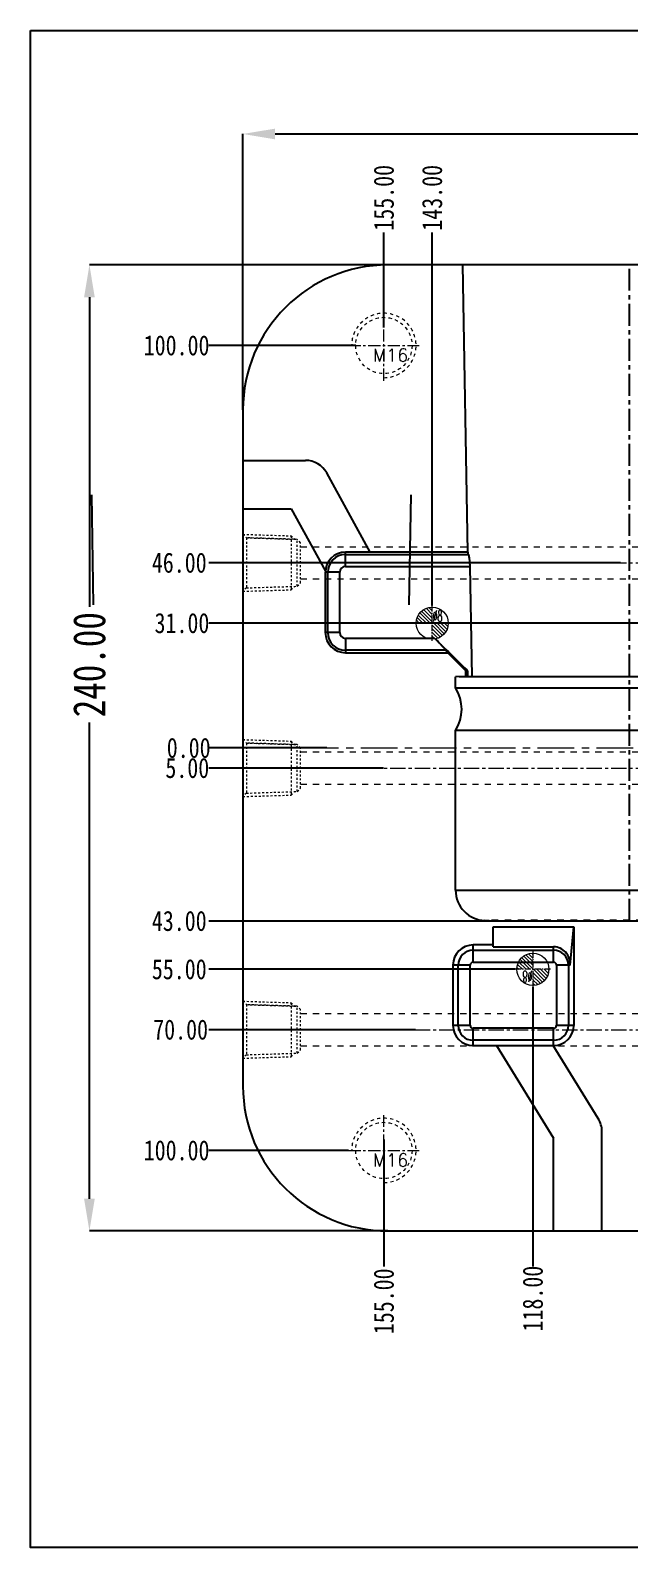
# Model space of a CAD drawing. Header units: millimetres. Extents: x 1188 to 10032, y -1727 to 798.
# Drawn here: x 3148.6 to 3297.4, y -924.8 to -547.8 of the extents above; entities that cross this region are included whole.
import ezdxf
from ezdxf.enums import TextEntityAlignment as Align

# ---------------------------------------------------------------- set-up
doc = ezdxf.new("R2010")
doc.units = ezdxf.units.MM
doc.header["$LTSCALE"] = 16.335
doc.header["$PDMODE"] = 3
doc.header["$PDSIZE"] = 0.3125
doc.linetypes.add('CENTER', pattern=[0.6, 0.375, -0.075, 0.075, -0.075])
doc.linetypes.add('HIDDEN', pattern=[0.2, 0.1, -0.1])
doc.layers.get('0').update_dxf_attribs({"linetype": 'CONTINUOUS'})
doc.layers.get('Defpoints').update_dxf_attribs({"linetype": 'CONTINUOUS'})
for name, color, linetype, lineweight in [('center', 1, 'CENTER', 9), ('cool', 153, 'HIDDEN', 9), ('epin', 13, 'CONTINUOUS', 9), ('screw', 33, 'CONTINUOUS', 13)]:
    doc.layers.add(name, color=color, linetype=linetype, lineweight=lineweight)
doc.layers.add('DEFAULT_2', color=8, linetype='HIDDEN')
doc.layers.add('dim', color=3, linetype='CONTINUOUS')
doc.styles.get("Standard").update_dxf_attribs({"font": 'txt', "width": 0.8})
doc.styles.add('TXT', font='txt.shx', dxfattribs={"bigfont": 'gbcbig.shx'})
doc.styles.add('TXT05', font='txt.shx', dxfattribs={"width": 0.5, "bigfont": 'gbcbig.shx'})
doc.dimstyles.new('11', dxfattribs={"dimtxt": 8, "dimasz": 8, "dimexe": 0, "dimexo": 0, "dimgap": 0, "dimtad": 0, "dimzin": 0, "dimdsep": 46, "dimtxsty": 'Standard', "dimcen": 0, "dimclrd": 4, "dimclre": 4, "dimclrt": 6, "dimazin": 0, "dimtfac": 1, "dimtofl": 0, "dimtmove": 0, "dimatfit": 3, "dimfxl": 0, "dimtolj": 1, "dimtzin": 0, "dimarcsym": 0})

# ---------------------------------------------------------------- blocks, each defined once
blk = doc.blocks.new('*D147')
at = {"color": 4, "lineweight": -2}
for p, q in [((3201.4, -642.14), (3201.4, -573.59)), ((3209.4, -573.59), (3369, -573.59)), ((3573.4, -573.59), (3397.8, -573.59)), ((3581.4, -642.14), (3581.4, -573.59))]:
    blk.add_line(p, q, dxfattribs=at)
at = {"color": 4}
for points in [[(3209.4, -572.26), (3209.4, -574.93), (3201.4, -573.59)], [(3573.4, -572.26), (3573.4, -574.93), (3581.4, -573.59)]]:
    blk.add_solid(points, dxfattribs=at)
at = {"layer": 'Defpoints', "color": 0}
for p in [(3201.4, -573.59), (3201.4, -642.14), (3581.4, -642.14)]:
    blk.add_point(p, dxfattribs=at)
at = {"color": 6, "insert": (3383.4, -573.59), "char_height": 8, "attachment_point": 5}
blk.add_mtext('\\A1;380.00', dxfattribs=at)
blk = doc.blocks.new('*D148')
at = {"color": 4, "lineweight": -2}
for p, q in [((3237.4, -606.14), (3163.28, -606.14)), ((3163.28, -614.14), (3163.28, -691.05)), ((3163.28, -838.14), (3163.28, -719.85)), ((3237.4, -846.14), (3163.28, -846.14))]:
    blk.add_line(p, q, dxfattribs=at)
at = {"color": 4}
for points in [[(3161.95, -614.14), (3164.61, -614.14), (3163.28, -606.14)], [(3161.95, -838.14), (3164.61, -838.14), (3163.28, -846.14)]]:
    blk.add_solid(points, dxfattribs=at)
at = {"layer": 'Defpoints', "color": 0}
for p in [(3237.4, -606.14), (3163.28, -846.14), (3237.4, -846.14)]:
    blk.add_point(p, dxfattribs=at)
at = {"color": 6, "insert": (3163.28, -705.45), "char_height": 8, "attachment_point": 5, "rotation": 90}
blk.add_mtext('\\A1;240.00', dxfattribs=at)
blk = doc.blocks.new('screw_m16_g')
at = {"layer": 'screw', "color": 1, "linetype": 'CENTER', "ltscale": 0.497582}
for p, q in [((0, -8.8), (0, 8.8)), ((-8.8, 0), (8.8, 0))]:
    blk.add_line(p, q, dxfattribs=at)
at = {"layer": 'screw', "color": 33, "linetype": 'HIDDEN', "ltscale": 0.497582}
blk.add_circle((0, 0), 7, dxfattribs=at)
at = {"layer": 'screw', "color": 92, "linetype": 'HIDDEN', "ltscale": 0.497582}
blk.add_arc((0, 0), 8, 270, 180, dxfattribs=at)
at = {"layer": 'screw', "color": 6, "style": 'TXT'}
blk.add_text('M16', height=3.2, dxfattribs=at).set_placement((-2.72, -4))
blk = doc.blocks.new('cool_jt_f12')
at = {"layer": 'cool', "ltscale": 0.3}
for p, q in [((0, 7.0785), (0.856, 6.2225)), ((0, 7.0785), (12, 6.7035)), ((0.856, 6.2225), (0.856, -6.2225)), ((13.5, 5.827375), (0.856, 6.2225)), ((0.856, 6.2225), (13.5, 5.827375)), ((12, 6.7035), (12.856, 5.8475)), ((12, 6.7035), (12, -6.7035)), ((14.327375, 5), (13.5, 5.827375)), ((13.5, -5.827375), (13.5, 5.827375)), ((14.327375, -5), (14.327375, 5)), ((0.856, -6.2225), (0, -7.0785)), ((0, -7.0785), (12, -6.7035)), ((0.856, -6.2225), (13.5, -5.827375)), ((12, -6.7035), (12.856, -5.8475)), ((13.5, -5.827375), (14.327375, -5))]:
    blk.add_line(p, q, dxfattribs=at)
blk = doc.blocks.new('2')
at = {"layer": 'cool', "ltscale": 0.932966}
for p, q in [((1569.04, -797.14), (1920.38, -797.14)), ((1569.04, -805.14), (1920.38, -805.14))]:
    blk.add_line(p, q, dxfattribs=at)
at = {"layer": 'cool', "color": 1, "linetype": 'CENTER', "ltscale": 0.621977}
blk.add_line((1554.71, -801.14), (1934.71, -801.14), dxfattribs=at)
at = {"layer": 'cool', "ltscale": 0.932966}
blk.add_blockref('cool_jt_f12', (1554.71, -801.14), dxfattribs=at)
at = {"layer": 'cool', "ltscale": 0.932966, "rotation": 180}
blk.add_blockref('cool_jt_f12', (1934.71, -801.14), dxfattribs=at)
blk = doc.blocks.new('epin_ejp_8')
at = {"layer": 'epin'}
h = blk.add_hatch(dxfattribs=at)
h.set_pattern_fill('_ANSI31', color=123, scale=0.2, angle=90, style=0)
h.set_pattern_definition([(135, (-1734.7099, 741.14124), (-0.4490128, -0.4490128), [])])
h.paths.add_polyline_path([(0, 4, 0.414214), (-4, 0), (0, 0)])
h.paths.add_polyline_path([(4, 0), (0, 0), (0, -4, 0.414214)])
at = {"layer": 'epin', "color": 1, "linetype": 'CENTER', "ltscale": 0.248791}
for p, q in [((0, -4.4), (0, 4.4)), ((-4.4, 0), (4.4, 0))]:
    blk.add_line(p, q, dxfattribs=at)
at = {"layer": 'epin'}
blk.add_circle((0, 0), 4, dxfattribs=at)
at = {"layer": 'epin', "color": 6, "style": 'TXT05', "width": 0.5}
blk.add_text('%%c8', height=2.8, dxfattribs=at).set_placement((1.33, 1.8), align=Align.MIDDLE)
blk = doc.blocks.new('*D200')
at = {"layer": 'Defpoints', "color": 0}
for p in [(3248.4, -598.11), (3248.4, -690.74), (3391.4, -726.14)]:
    blk.add_point(p, dxfattribs=at)
at = {"layer": 'dim', "color": 4, "lineweight": -2}
blk.add_line((3248.4, -690.74), (3248.4, -598.11), dxfattribs=at)
at = {"layer": 'dim', "color": 6, "insert": (3248.4, -589.45), "char_height": 5, "attachment_point": 5, "rotation": 90}
blk.add_mtext('\\A1;143.00', dxfattribs=at)
blk = doc.blocks.new('*D201')
at = {"layer": 'Defpoints', "color": 0}
for p in [(3236.4, -598.11), (3236.4, -621.68), (3391.4, -726.14)]:
    blk.add_point(p, dxfattribs=at)
at = {"layer": 'dim', "color": 4, "lineweight": -2}
blk.add_line((3236.4, -621.68), (3236.4, -598.11), dxfattribs=at)
at = {"layer": 'dim', "color": 6, "insert": (3236.4, -589.45), "char_height": 5, "attachment_point": 5, "rotation": 90}
blk.add_mtext('\\A1;155.00', dxfattribs=at)
blk = doc.blocks.new('*D202')
at = {"layer": 'Defpoints', "color": 0}
for p in [(3192.93, -726.14), (3222.25, -726.14), (3391.4, -726.14)]:
    blk.add_point(p, dxfattribs=at)
at = {"layer": 'dim', "color": 4, "lineweight": -2}
blk.add_line((3222.25, -726.14), (3192.93, -726.14), dxfattribs=at)
at = {"layer": 'dim', "color": 6, "insert": (3187.93, -726.14), "char_height": 5, "attachment_point": 5}
blk.add_mtext('\\A1;0.00', dxfattribs=at)
blk = doc.blocks.new('*D203')
at = {"layer": 'Defpoints', "color": 0}
for p in [(3192.93, -695.14), (3342, -695.14), (3391.4, -726.14)]:
    blk.add_point(p, dxfattribs=at)
at = {"layer": 'dim', "color": 4, "lineweight": -2}
blk.add_line((3342, -695.14), (3192.93, -695.14), dxfattribs=at)
at = {"layer": 'dim', "color": 6, "insert": (3186.26, -695.14), "char_height": 5, "attachment_point": 5}
blk.add_mtext('\\A1;31.00', dxfattribs=at)
blk = doc.blocks.new('*D204')
at = {"layer": 'Defpoints', "color": 0}
for p in [(3192.93, -680.14), (3295.15, -680.14), (3391.4, -726.14)]:
    blk.add_point(p, dxfattribs=at)
at = {"layer": 'dim', "color": 4, "lineweight": -2}
blk.add_line((3295.15, -680.14), (3192.93, -680.14), dxfattribs=at)
at = {"layer": 'dim', "color": 6, "insert": (3185.59, -680.14), "char_height": 5, "attachment_point": 5}
blk.add_mtext('\\A1;46.00', dxfattribs=at)
blk = doc.blocks.new('*D205')
at = {"layer": 'Defpoints', "color": 0}
for p in [(3192.93, -626.14), (3229.4, -626.14), (3391.4, -726.14)]:
    blk.add_point(p, dxfattribs=at)
at = {"layer": 'dim', "color": 4, "lineweight": -2}
blk.add_line((3229.4, -626.14), (3192.93, -626.14), dxfattribs=at)
at = {"layer": 'dim', "color": 6, "insert": (3184.93, -626.14), "char_height": 5, "attachment_point": 5}
blk.add_mtext('\\A1;100.00', dxfattribs=at)
blk = doc.blocks.new('*D206')
at = {"layer": 'Defpoints', "color": 0}
for p in [(3391.4, -726.14), (3192.93, -731.14), (3236.29, -731.14)]:
    blk.add_point(p, dxfattribs=at)
at = {"layer": 'dim', "color": 4, "lineweight": -2}
blk.add_line((3236.29, -731.14), (3192.93, -731.14), dxfattribs=at)
at = {"layer": 'dim', "color": 6, "insert": (3187.59, -731.14), "char_height": 5, "attachment_point": 5}
blk.add_mtext('\\A1;5.00', dxfattribs=at)
blk = doc.blocks.new('*D207')
at = {"layer": 'Defpoints', "color": 0}
for p in [(3391.4, -726.14), (3192.93, -769.14), (3359, -769.14)]:
    blk.add_point(p, dxfattribs=at)
at = {"layer": 'dim', "color": 4, "lineweight": -2}
blk.add_line((3359, -769.14), (3192.93, -769.14), dxfattribs=at)
at = {"layer": 'dim', "color": 6, "insert": (3185.59, -769.14), "char_height": 5, "attachment_point": 5}
blk.add_mtext('\\A1;43.00', dxfattribs=at)
blk = doc.blocks.new('*D208')
at = {"layer": 'Defpoints', "color": 0}
for p in [(3391.4, -726.14), (3192.93, -781.14), (3269, -781.14)]:
    blk.add_point(p, dxfattribs=at)
at = {"layer": 'dim', "color": 4, "lineweight": -2}
blk.add_line((3269, -781.14), (3192.93, -781.14), dxfattribs=at)
at = {"layer": 'dim', "color": 6, "insert": (3185.59, -781.14), "char_height": 5, "attachment_point": 5}
blk.add_mtext('\\A1;55.00', dxfattribs=at)
blk = doc.blocks.new('*D209')
at = {"layer": 'Defpoints', "color": 0}
for p in [(3391.4, -726.14), (3192.93, -796.14), (3244.22, -796.14)]:
    blk.add_point(p, dxfattribs=at)
at = {"layer": 'dim', "color": 4, "lineweight": -2}
blk.add_line((3244.22, -796.14), (3192.93, -796.14), dxfattribs=at)
at = {"layer": 'dim', "color": 6, "insert": (3185.93, -796.14), "char_height": 5, "attachment_point": 5}
blk.add_mtext('\\A1;70.00', dxfattribs=at)
blk = doc.blocks.new('*D210')
at = {"layer": 'Defpoints', "color": 0}
for p in [(3391.4, -726.14), (3192.93, -826.14), (3227.6, -826.14)]:
    blk.add_point(p, dxfattribs=at)
at = {"layer": 'dim', "color": 4, "lineweight": -2}
blk.add_line((3227.6, -826.14), (3192.93, -826.14), dxfattribs=at)
at = {"layer": 'dim', "color": 6, "insert": (3184.93, -826.14), "char_height": 5, "attachment_point": 5}
blk.add_mtext('\\A1;100.00', dxfattribs=at)
blk = doc.blocks.new('*D211')
at = {"layer": 'Defpoints', "color": 0}
for p in [(3391.4, -726.14), (3236.4, -823.41), (3236.4, -854.95)]:
    blk.add_point(p, dxfattribs=at)
at = {"layer": 'dim', "color": 4, "lineweight": -2}
blk.add_line((3236.4, -823.41), (3236.4, -854.95), dxfattribs=at)
at = {"layer": 'dim', "color": 6, "insert": (3236.4, -863.62), "char_height": 5, "attachment_point": 5, "rotation": 90}
blk.add_mtext('\\A1;155.00', dxfattribs=at)
blk = doc.blocks.new('*D212')
at = {"layer": 'Defpoints', "color": 0}
for p in [(3391.4, -726.14), (3273.4, -785.54), (3273.4, -854.95)]:
    blk.add_point(p, dxfattribs=at)
at = {"layer": 'dim', "color": 4, "lineweight": -2}
blk.add_line((3273.4, -785.54), (3273.4, -854.95), dxfattribs=at)
at = {"layer": 'dim', "color": 6, "insert": (3273.4, -862.95), "char_height": 5, "attachment_point": 5, "rotation": 90}
blk.add_mtext('\\A1;118.00', dxfattribs=at)

msp = doc.modelspace()

# ---------------------------------------------------------------- linework, layer by layer
at = {"color": 7, "linetype": 'Continuous'}
for p, q in [((3545.399, -606.141), (3237.399, -606.141)), ((3257.215, -677.48), (3255.97, -606.141)), ((3201.399, -642.141), (3201.399, -810.141)), ((3201.399, -654.698), (3216.947, -654.698)), ((3232.973, -677.499), (3222.211, -657.819)), ((3163.759, -663.268), (3164.241, -690.567)), ((3242.678, -690.567), (3243.16, -663.268)), ((3201.399, -666.698), (3213.39, -666.698)), ((3213.39, -666.698), (3221.883, -682.229)), ((3257.215, -677.48), (3226.857, -677.499)), ((3226.857, -681.055), (3226.857, -677.499)), ((3226.857, -678.1), (3257.381, -678.1)), ((3226.857, -681.055), (3257.729, -681.055)), ((3257.729, -681.055), (3258.211, -708.354)), ((3221.857, -682.48), (3221.857, -697.48)), ((3225.433, -682.48), (3221.883, -682.48)), ((3222.478, -697.48), (3222.478, -682.48)), ((3225.433, -697.48), (3225.433, -682.48)), ((3225.433, -697.48), (3221.857, -697.48)), ((3226.857, -698.904), (3226.857, -702.48)), ((3249.05, -698.904), (3226.857, -698.904)), ((3249.05, -698.904), (3251.812, -701.645)), ((3251.769, -701.859), (3226.857, -701.859)), ((3226.857, -702.48), (3252.254, -702.48)), ((3251.812, -701.645), (3252.453, -702.279)), ((3256.754, -706.98), (3252.254, -702.48)), ((3256.754, -708.389), (3254.214, -708.478)), ((3254.214, -711.224), (3254.214, -708.478)), ((3256.754, -708.389), (3256.754, -706.98)), ((3256.754, -706.98), (3257.199, -706.98)), ((3257.199, -708.389), (3256.754, -708.389)), ((3338.104, -708.478), (3256.754, -708.478)), ((3256.974, -706.757), (3257.199, -706.98)), ((3257.199, -706.98), (3257.199, -708.389)), ((3257.199, -708.389), (3258.211, -708.354)), ((3258.211, -708.354), (3336.648, -708.354)), ((3254.214, -711.224), (3340.644, -711.224)), ((3254.214, -761.496), (3254.214, -721.812)), ((3340.644, -721.812), (3254.214, -721.812)), ((3254.214, -761.496), (3334.669, -761.496)), ((3262.543, -769.065), (3261.489, -769.029)), ((3263.245, -769.078), (3331.614, -769.078)), ((3263.551, -775.568), (3263.551, -770.579)), ((3263.551, -770.579), (3283.551, -770.579)), ((3282.621, -780.079), (3283.551, -770.579)), ((3283.551, -770.579), (3283.551, -795.079)), ((3258.551, -779.36), (3258.551, -775.079)), ((3263.551, -775.079), (3258.551, -775.079)), ((3258.551, -776.406), (3278.551, -776.406)), ((3263.551, -775.568), (3278.551, -775.568)), ((3278.551, -779.36), (3278.551, -775.568)), ((3253.551, -780.079), (3253.551, -795.079)), ((3257.832, -780.079), (3253.551, -780.079)), ((3254.877, -795.079), (3254.877, -780.079)), ((3257.832, -795.079), (3257.832, -780.079)), ((3258.551, -779.36), (3278.551, -779.36)), ((3279.271, -780.079), (3279.271, -795.079)), ((3282.621, -780.079), (3279.271, -780.079)), ((3282.225, -780.079), (3282.225, -795.079)), ((3257.832, -795.079), (3253.551, -795.079)), ((3283.551, -795.079), (3279.271, -795.079)), ((3258.551, -800.079), (3258.551, -795.799)), ((3278.551, -795.799), (3258.551, -795.799)), ((3278.551, -798.753), (3258.551, -798.753)), ((3278.551, -800.079), (3278.551, -795.799)), ((3258.551, -800.079), (3278.551, -800.079)), ((3264.344, -800.079), (3278.543, -823.09)), ((3289.649, -818.237), (3278.445, -800.079)), ((3290.543, -846.141), (3290.543, -821.387)), ((3278.543, -846.141), (3278.543, -823.09)), ((3237.399, -846.141), (3337.988, -846.141))]:
    msp.add_line(p, q, dxfattribs=at)
at = {"color": 1, "linetype": 'CENTER', "ltscale": 0.887417}
msp.add_line((3297.429, -769.078), (3297.429, -606.141), dxfattribs=at)
msp.add_lwpolyline([(3148.615, -547.843), (3782.097, -547.843), (3782.097, -924.831), (3148.615, -924.831)], close=True)
at = {"color": 7, "linetype": 'Continuous'}
for centre, radius, start, end in [((3237.399, -642.141), 36, 90, 180), ((3216.947, -660.698), 6, 28.67315, 90), ((3226.857, -682.48), 4.981, 90, 180), ((3226.857, -682.48), 4.379, 90, 180), ((3226.857, -682.48), 1.425, 90, 180), ((3226.857, -697.48), 5, 180, 270), ((3226.857, -697.48), 4.379, 180, 270), ((3226.857, -697.48), 1.425, 180, 270), ((3245.672, -716.518), 10.05, 328.21167, 31.78833), ((3261.752, -761.496), 7.537, 180, 268), ((3263.245, -748.978), 20.1, 268, 270), ((3258.551, -780.079), 5, 90, 180), ((3258.551, -780.079), 3.674, 90, 180), ((3278.551, -780.079), 3.674, 0, 90), ((3258.551, -780.079), 0.719, 90, 180), ((3278.551, -780.079), 0.719, 0, 90), ((3258.551, -795.079), 5, 180, 270), ((3258.551, -795.079), 3.674, 180, 270), ((3258.551, -795.079), 0.719, 180, 270), ((3278.551, -795.079), 5, 270, 0), ((3278.551, -795.079), 3.674, 270, 0), ((3278.551, -795.079), 0.719, 270, 0), ((3237.399, -810.141), 36, 180, 270), ((3284.543, -821.387), 6, 0, 31.67679)]:
    msp.add_arc(centre, radius, start, end, dxfattribs=at)
for centre, major_axis, ratio, start_param, end_param in [((3297.429, -677.458), (40.214, 0), 0.1763278, -3.1385148, -3.0508358), ((3297.429, -701.03), (45.894, 0), 0.1791337, -3.0406109, -2.9643389), ((3278.551, -779.677), (0, 4.109), 0.9951904, -1.6689131, 0)]:
    msp.add_ellipse(centre, major_axis=major_axis, ratio=ratio, start_param=start_param, end_param=end_param, dxfattribs=at)
for points, knots in [([(3257.381, -678.1), (3257.388, -678.114), (3257.423, -678.198), (3257.445, -678.285), (3257.463, -678.358)], [0, 0, 0, 0, 0.1756165, 1, 1, 1, 1]), ([(3257.463, -678.358), (3257.549, -678.72), (3257.665, -679.62), (3257.719, -680.523), (3257.729, -681.055)], [0, 0, 0, 0, 0.4118276, 1, 1, 1, 1]), ([(3249.05, -698.904), (3249.543, -699.394), (3250.244, -700.109), (3251.084, -701.022), (3251.442, -701.433), (3251.592, -701.618)], [0, 0, 0, 0, 0.5603215, 0.8082674, 1, 1, 1, 1]), ([(3251.592, -701.618), (3251.612, -701.643), (3251.674, -701.722), (3251.736, -701.801), (3251.769, -701.859)], [0, 0, 0, 0, 0.330376, 1, 1, 1, 1])]:
    msp.add_open_spline(points, degree=3, knots=knots, dxfattribs=at)
msp.add_open_spline([(3252.453, -702.279), (3253.959, -703.773), (3255.466, -705.265), (3256.974, -706.757)], degree=3, dxfattribs=at)
at = {"layer": 'center', "color": 1, "linetype": 'CENTER', "ltscale": 1.492746}
msp.add_line((3201.399, -726.141), (3581.399, -726.141), dxfattribs=at)
at = {"layer": 'DEFAULT_2', "color": 8, "linetype": 'HIDDEN'}
for p, q in [((3256.754, -708.478), (3254.214, -708.478)), ((3333.37, -769.029), (3261.489, -769.029)), ((3262.543, -769.065), (3263.245, -769.065))]:
    msp.add_line(p, q, dxfattribs=at)

# ---------------------------------------------------------------- block references
for p in [(1646.689, 121), (1646.689, 70), (1646.689, 5)]:
    msp.add_blockref('2', p)
at = {"layer": 'epin'}
msp.add_blockref('epin_ejp_8', (3248.399, -695.141), dxfattribs=at)
at = {"layer": 'epin', "rotation": 180}
msp.add_blockref('epin_ejp_8', (3273.399, -781.141), dxfattribs=at)
at = {"layer": 'screw'}
for p in [(3236.399, -626.141), (3236.399, -826.141)]:
    msp.add_blockref('screw_m16_g', p, dxfattribs=at)

# ---------------------------------------------------------------- dimensions: what is measured, and where the dimension line sits
dim = msp.add_linear_dim(base=(3201.399, -573.593), p1=(3581.399, -642.141), p2=(3201.399, -642.141), dimstyle='11')
dim.commit()
dim.dimension.update_dxf_attribs({"geometry": '*D147', "text_midpoint": (3383.397, -573.593), "dimtype": 160})
dim = msp.add_linear_dim(base=(3163.281, -846.141), p1=(3237.399, -606.141), p2=(3237.399, -846.141), angle=90, dimstyle='11')
dim.commit()
dim.dimension.update_dxf_attribs({"geometry": '*D148', "text_midpoint": (3163.281, -705.445), "dimtype": 160})
at = {"layer": 'dim'}
for feature_location, offset, dtype, origin, picture, middle in [((3236.399, -621.682), (0, 23.569), 1, (3391.399, -726.141), '*D201', (3236.399, -589.446)), ((3248.399, -690.741), (0, 92.628), 1, (3391.399, -726.141), '*D200', (3248.399, -589.446)), ((3229.399, -626.141), (-36.472, 0), 0, (3391.399, -726.141), '*D205', (3184.927, -626.141)), ((3295.147, -680.141), (-102.219, 0), 0, (3391.399, -726.141), '*D204', (3185.594, -680.141)), ((3341.999, -695.141), (-149.072, 0), 0, (3391.399, -726.141), '*D203', (3186.261, -695.141)), ((3222.252868418, -726.141239456), (-29.325636505, 0), 0, (3391.399252766, -726.141239456), '*D202', (3187.927231913, -726.141239456)), ((3227.599, -826.141), (-34.672, 0), 0, (3391.399, -726.141), '*D210', (3184.927, -826.141)), ((3358.999, -769.141), (-166.072, 0), 0, (3391.399, -726.141), '*D207', (3185.594, -769.141)), ((3268.999, -781.141), (-76.072, 0), 0, (3391.399, -726.141), '*D208', (3185.594, -781.141)), ((3244.22, -796.141), (-51.293, 0), 0, (3391.399, -726.141), '*D209', (3185.927, -796.141)), ((3236.291, -731.141), (-43.364, 0), 0, (3391.399, -726.141), '*D206', (3187.594, -731.141)), ((3236.399, -823.408), (0, -31.542), 1, (3391.399, -726.141), '*D211', (3236.399, -863.616)), ((3273.399, -785.541), (0, -69.409), 1, (3391.399, -726.141), '*D212', (3273.399, -862.95))]:
    dim = msp.add_ordinate_dim(feature_location=feature_location, offset=offset, dtype=dtype, origin=origin, dimstyle='11', override={"dimtxt": 5, "dimasz": 2}, dxfattribs=at)
    dim.commit()
    dim.dimension.update_dxf_attribs({"geometry": picture, "text_midpoint": middle})

doc.saveas('drawing.dxf')
